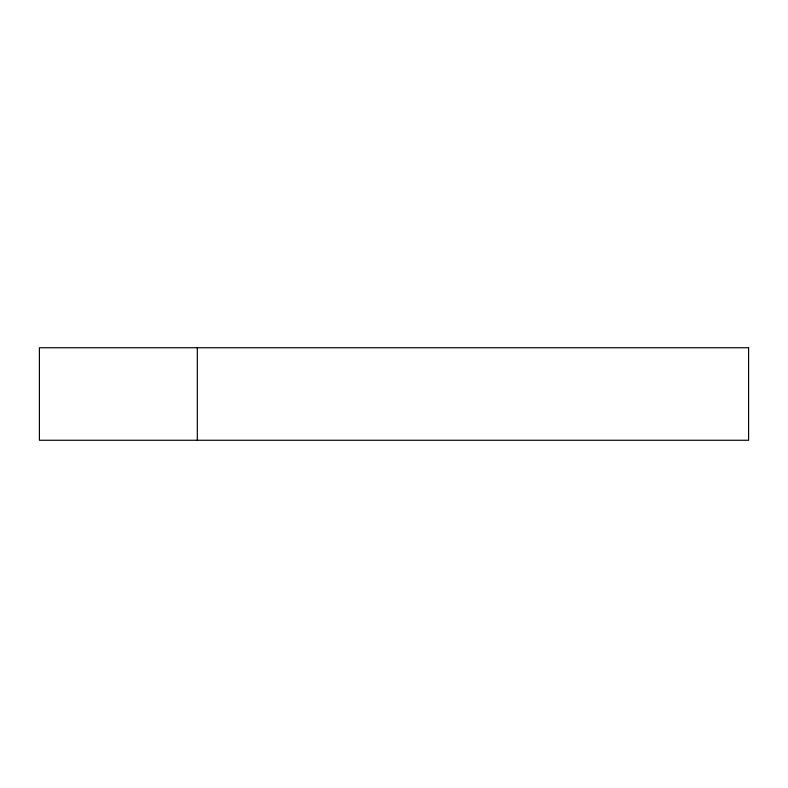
<?xml version="1.0" encoding="UTF-8"?>
<svg xmlns="http://www.w3.org/2000/svg" width="788" height="788" viewBox="0 0 788 788"><rect width="100%" height="100%" fill="white"/><g stroke="black" fill="none" stroke-linecap="round" stroke-linejoin="round"><path stroke-width="1.18" d="M197.315 347.744L197.315 440.256M748.6 347.744L39.4 347.744L39.4 440.256L748.6 440.256L748.6 347.744"/></g></svg>
